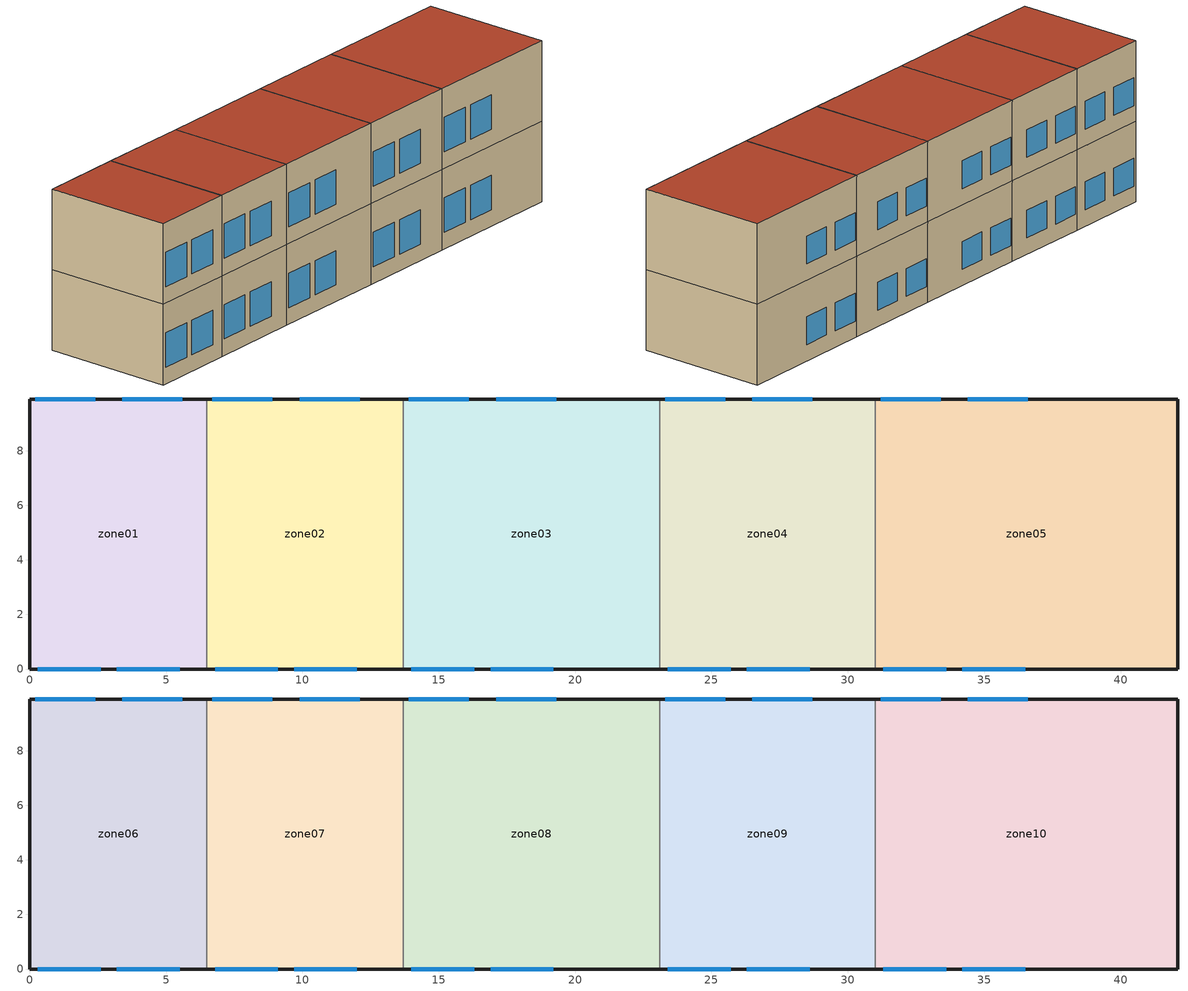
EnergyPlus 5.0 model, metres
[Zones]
zone01
 floor ground (GROUND_FLOOR): 6.5,9.9 6.5,0 0,0 0,9.9 z0
 wall outside (EXT_WALL): 6.5,9.9 0,9.9 0,0 6.5,0 z0:6.1
 wall to zone02 (ADJ_WALL): 6.5,0 6.5,9.9 z0:6.1
 window (EXT_WINDOW1): 0.3,0 2.6,0 / 3.2,0 5.5,0 z1.25:3.85; 2.4,9.9 0.2,9.9 / 5.6,9.9 3.4,9.9 z1.25:3.35
 ceiling to zone06 (ADJ_CEILING): 0,9.9 0,0 6.5,0 6.5,9.9 z6.1
zone02
 floor ground (GROUND_FLOOR): 13.7,9.9 13.7,0 6.5,0 6.5,9.9 z0
 wall outside (EXT_WALL): 13.7,9.9 6.5,9.9 / 6.5,0 13.7,0 z0:6.1
 wall to zone03 (ADJ_WALL): 13.7,0 13.7,9.9 z0:6.1
 wall to zone01 (ADJ_WALL): 6.5,9.9 6.5,0 z0:6.1
 window (EXT_WINDOW1): 6.8,0 9.1,0 / 9.7,0 12,0 z1.25:3.85; 8.9,9.9 6.7,9.9 / 12.1,9.9 9.9,9.9 z1.25:3.35
 ceiling to zone07 (ADJ_CEILING): 6.5,9.9 6.5,0 13.7,0 13.7,9.9 z6.1
zone03
 floor ground (GROUND_FLOOR): 23.1,9.9 23.1,0 13.7,0 13.7,9.9 z0
 wall outside (EXT_WALL): 23.1,9.9 13.7,9.9 / 13.7,0 23.1,0 z0:6.1
 wall to zone04 (ADJ_WALL): 23.1,0 23.1,9.9 z0:6.1
 wall to zone02 (ADJ_WALL): 13.7,9.9 13.7,0 z0:6.1
 window (EXT_WINDOW1): 14,0 16.3,0 / 16.9,0 19.2,0 z1.25:3.85; 16.1,9.9 13.9,9.9 / 19.3,9.9 17.1,9.9 z1.25:3.35
 ceiling to zone08 (ADJ_CEILING): 13.7,9.9 13.7,0 23.1,0 23.1,9.9 z6.1
zone04
 floor ground (GROUND_FLOOR): 31,9.9 31,0 23.1,0 23.1,9.9 z0
 wall outside (EXT_WALL): 31,9.9 23.1,9.9 / 23.1,0 31,0 z0:6.1
 wall to zone05 (ADJ_WALL): 31,0 31,9.9 z0:6.1
 wall to zone03 (ADJ_WALL): 23.1,9.9 23.1,0 z0:6.1
 window (EXT_WINDOW1): 23.4,0 25.7,0 / 26.3,0 28.6,0 z1.25:3.85; 25.5,9.9 23.3,9.9 / 28.7,9.9 26.5,9.9 z1.25:3.35
 ceiling to zone09 (ADJ_CEILING): 23.1,9.9 23.1,0 31,0 31,9.9 z6.1
zone05
 floor ground (GROUND_FLOOR): 42.1,9.9 42.1,0 31,0 31,9.9 z0
 wall outside (EXT_WALL): 31,0 42.1,0 42.1,9.9 31,9.9 z0:6.1
 wall to zone04 (ADJ_WALL): 31,9.9 31,0 z0:6.1
 window (EXT_WINDOW1): 31.3,0 33.6,0 / 34.2,0 36.5,0 z1.25:3.85; 33.4,9.9 31.2,9.9 / 36.6,9.9 34.4,9.9 z1.25:3.35
 ceiling to zone10 (ADJ_CEILING): 31,9.9 31,0 42.1,0 42.1,9.9 z6.1
zone06
 floor to zone01 (ADJ_CEILING): 6.5,9.9 6.5,0 0,0 0,9.9 z6.1
 wall outside (EXT_WALL): 6.5,9.9 0,9.9 0,0 6.5,0 z6.1:12.2
 wall to zone07 (ADJ_WALL): 6.5,0 6.5,9.9 z6.1:12.2
 window (EXT_WINDOW1): 0.3,0 2.6,0 / 3.2,0 5.5,0 z7.35:9.95; 2.4,9.9 0.2,9.9 / 5.6,9.9 3.4,9.9 z7.35:9.45
 roof outside (EXT_ROOF): 0,9.9 0,0 6.5,0 6.5,9.9 z12.2
zone07
 floor to zone02 (ADJ_CEILING): 13.7,9.9 13.7,0 6.5,0 6.5,9.9 z6.1
 wall outside (EXT_WALL): 13.7,9.9 6.5,9.9 / 6.5,0 13.7,0 z6.1:12.2
 wall to zone08 (ADJ_WALL): 13.7,0 13.7,9.9 z6.1:12.2
 wall to zone06 (ADJ_WALL): 6.5,9.9 6.5,0 z6.1:12.2
 window (EXT_WINDOW1): 6.8,0 9.1,0 / 9.7,0 12,0 z7.35:9.95; 8.9,9.9 6.7,9.9 / 12.1,9.9 9.9,9.9 z7.35:9.45
 roof outside (EXT_ROOF): 6.5,9.9 6.5,0 13.7,0 13.7,9.9 z12.2
zone08
 floor to zone03 (ADJ_CEILING): 23.1,9.9 23.1,0 13.7,0 13.7,9.9 z6.1
 wall outside (EXT_WALL): 23.1,9.9 13.7,9.9 / 13.7,0 23.1,0 z6.1:12.2
 wall to zone09 (ADJ_WALL): 23.1,0 23.1,9.9 z6.1:12.2
 wall to zone07 (ADJ_WALL): 13.7,9.9 13.7,0 z6.1:12.2
 window (EXT_WINDOW1): 14,0 16.3,0 / 16.9,0 19.2,0 z7.35:9.95; 16.1,9.9 13.9,9.9 / 19.3,9.9 17.1,9.9 z7.35:9.45
 roof outside (EXT_ROOF): 13.7,9.9 13.7,0 23.1,0 23.1,9.9 z12.2
zone09
 floor to zone04 (ADJ_CEILING): 31,9.9 31,0 23.1,0 23.1,9.9 z6.1
 wall outside (EXT_WALL): 31,9.9 23.1,9.9 / 23.1,0 31,0 z6.1:12.2
 wall to zone10 (ADJ_WALL): 31,0 31,9.9 z6.1:12.2
 wall to zone08 (ADJ_WALL): 23.1,9.9 23.1,0 z6.1:12.2
 window (EXT_WINDOW1): 23.4,0 25.7,0 / 26.3,0 28.6,0 z7.35:9.95; 25.5,9.9 23.3,9.9 / 28.7,9.9 26.5,9.9 z7.35:9.45
 roof outside (EXT_ROOF): 23.1,9.9 23.1,0 31,0 31,9.9 z12.2
zone10
 floor to zone05 (ADJ_CEILING): 42.1,9.9 42.1,0 31,0 31,9.9 z6.1
 wall outside (EXT_WALL): 31,0 42.1,0 42.1,9.9 31,9.9 z6.1:12.2
 wall to zone09 (ADJ_WALL): 31,9.9 31,0 z6.1:12.2
 window (EXT_WINDOW1): 31.3,0 33.6,0 / 34.2,0 36.5,0 z7.35:9.95; 33.4,9.9 31.2,9.9 / 36.6,9.9 34.4,9.9 z7.35:9.45
 roof outside (EXT_ROOF): 31,9.9 31,0 42.1,0 42.1,9.9 z12.2
[Building]
TRNSYS18: North Axis {deg}=0; Terrain=City; Loads Convergence Tolerance Value=0; Temperature Convergence Tolerance Value {deltaC}=0; Solar Distribution=FullInteriorAndExterior; Maximum Number of Warmup Days=0
[Site:Location]
not used: Latitude {deg}=0; Longitude {deg}=0; Time Zone {hr}=0; Elevation {m}=0
[Construction]
GROUND_FLOOR; EXT_WALL; EXT_ROOF; ADJ_WALL; ADJ_CEILING; EXT_WINDOW1: 
[WindowProperty:ShadingControl]
ESHADE=0; ISHADE=INPUT 1*MAX_ISHADE : SHADECNTRL=ISHADE_INTERNAL
[SurfaceProperty:OtherSideCoefficients]
BOUNDARY=IDENTICAL; BOUNDARY=INPUT 1*TBOUNDARY; BOUNDARY=INPUT 1*TBOUNDARY_2; BOUNDARY=INPUT 1*TBOUNDARY_3; BOUNDARY=INPUT 1*TGROUND; BOUNDARY=20; BOUNDARY=15
[Zone] Multiplier=1
zone01; zone02; zone03; zone04; zone05; zone06; zone07; zone08; zone09; zone10
